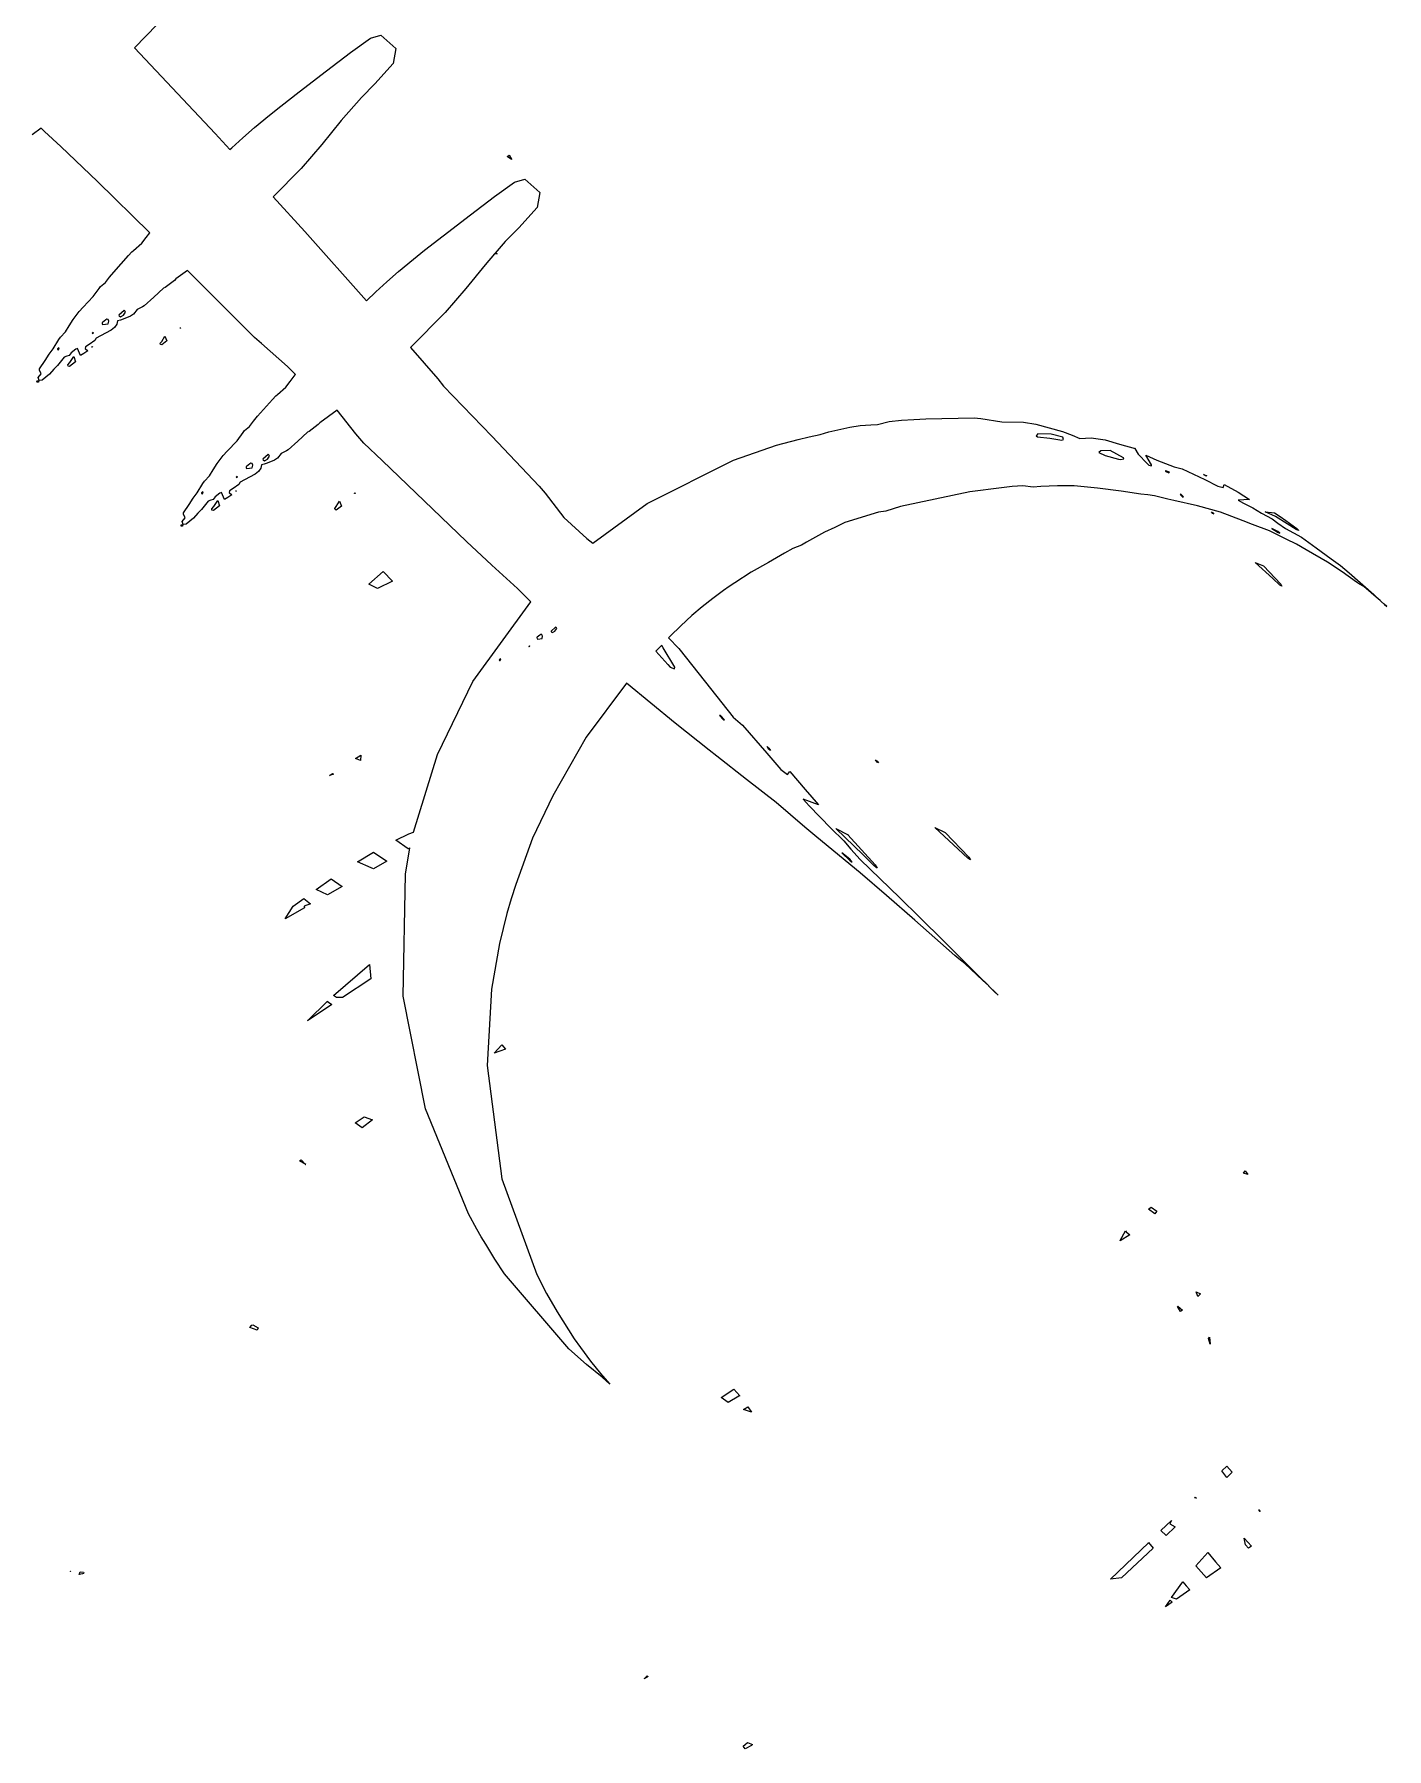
# Model space of a CAD drawing. Extents: x 0 to 162, y 0 to 352.
# Drawn here: x 96.16 to 121.59, y 194.38 to 226.62 of the extents above; entities that cross this region are included whole.
import ezdxf

# ---------------------------------------------------------------- set-up
doc = ezdxf.new("R2010")
doc.units = 0

msp = doc.modelspace()

# ---------------------------------------------------------------- linework, layer by layer
at = {"layer": 'Layer 1'}
for p, q in [((98.466411, 226.803759), (98.040058, 226.366227)), ((98.040058, 226.366227), (99.558758, 224.750967)), ((102.101575, 226.276029), (102.480382, 226.547287)), ((102.480382, 226.547287), (102.677562, 226.60151)), ((102.677562, 226.60151), (102.9546, 226.352743)), ((102.9546, 226.352743), (102.908084, 226.071912)), ((101.654665, 225.929539), (102.101575, 226.276029)), ((102.908084, 226.071912), (102.562108, 225.686552)), ((101.139393, 225.539392), (101.654665, 225.929539)), ((102.562108, 225.686552), (102.308199, 225.430266)), ((100.791168, 225.267717), (101.139393, 225.539392)), ((102.308199, 225.430266), (101.931125, 224.994797)), ((100.299148, 224.869058), (100.57883, 225.098296)), ((100.57883, 225.098296), (100.791168, 225.267717)), ((96.286023, 224.85574), (96.11415, 224.729556)), ((96.351747, 224.790264), (96.286023, 224.85574)), ((96.655641, 224.505903), (96.351747, 224.790264)), ((99.558758, 224.750967), (99.835152, 224.451058)), ((100.080897, 224.672843), (100.299148, 224.869058)), ((101.931125, 224.994797), (101.565298, 224.548979)), ((97.348623, 223.853462), (96.655641, 224.505903)), ((99.835152, 224.451058), (99.869583, 224.485975)), ((99.869583, 224.485975), (100.080897, 224.672843)), ((101.565298, 224.548979), (101.174539, 224.095643)), ((101.174539, 224.095643), (100.651494, 223.561225)), ((105.050412, 224.319555), (105.090505, 224.344289)), ((105.133614, 224.267383), (105.050412, 224.319555)), ((105.090505, 224.344289), (105.134, 224.268)), ((105.134, 224.268), (105.133614, 224.267383)), ((98.33117, 222.887941), (97.348623, 223.853462)), ((104.809834, 223.567877), (105.188576, 223.839132)), ((105.188576, 223.839132), (105.385691, 223.893389)), ((105.385691, 223.893389), (105.662858, 223.644588)), ((100.651494, 223.561225), (101.243991, 222.909397)), ((104.362859, 223.221385), (104.809834, 223.567877)), ((105.662858, 223.644588), (105.616213, 223.363565)), ((103.847587, 222.831238), (104.362859, 223.221385)), ((105.616213, 223.363565), (105.270237, 222.978397)), ((98.178773, 222.690699), (98.261397, 222.797543)), ((98.261397, 222.797543), (98.33117, 222.887941)), ((101.243991, 222.909397), (102.407651, 221.606347)), ((103.4993, 222.559597), (103.847587, 222.831238)), ((105.270237, 222.978397), (105.016328, 222.722111)), ((97.650191, 222.147351), (97.928462, 222.457925)), ((97.928462, 222.457925), (97.988728, 222.525034)), ((97.988728, 222.525034), (98.024643, 222.550381)), ((98.024643, 222.550381), (98.178773, 222.690699)), ((103.286959, 222.390368), (103.4993, 222.559597)), ((104.814846, 222.489298), (104.639253, 222.286663)), ((104.862195, 222.490144), (104.814846, 222.489298)), ((105.016328, 222.722111), (104.827696, 222.504278)), ((104.827696, 222.504278), (104.862195, 222.490144)), ((97.570715, 222.052166), (97.650191, 222.147351)), ((99.037736, 222.17979), (98.822248, 222.021418)), ((99.456765, 221.756782), (99.037736, 222.17979)), ((102.789164, 221.96469), (103.00735, 222.160905)), ((103.00735, 222.160905), (103.286959, 222.390368)), ((104.639253, 222.286663), (104.273493, 221.84078)), ((97.262576, 221.685308), (97.375651, 221.839345)), ((97.375651, 221.839345), (97.401616, 221.876545)), ((97.401616, 221.876545), (97.495031, 221.954285)), ((97.495031, 221.954285), (97.570715, 222.052166)), ((98.589991, 221.842873), (98.40824, 221.675312)), ((98.620959, 221.857831), (98.589991, 221.842873)), ((98.791088, 221.988963), (98.620959, 221.857831)), ((98.822248, 222.021418), (98.791088, 221.988963)), ((102.57778, 221.777825), (102.789164, 221.96469)), ((104.273493, 221.84078), (103.882669, 221.387475)), ((97.003333, 221.403881), (97.076897, 221.488881)), ((97.076897, 221.488881), (97.262576, 221.685308)), ((98.192625, 221.496767), (98.092013, 221.445016)), ((98.221279, 221.51527), (98.192625, 221.496767)), ((98.40824, 221.675312), (98.221279, 221.51527)), ((100.299378, 220.918535), (99.456765, 221.756782)), ((102.407651, 221.606347), (102.57778, 221.777825)), ((96.81348, 221.139499), (96.887238, 221.254826)), ((96.887238, 221.254826), (96.907733, 221.281874)), ((96.907733, 221.281874), (97.003333, 221.403881)), ((97.440387, 221.201831), (97.432101, 221.192899)), ((97.432101, 221.192899), (97.435891, 221.168165)), ((97.435891, 221.168165), (97.448546, 221.159811)), ((97.500588, 221.247317), (97.440387, 221.201831)), ((97.448546, 221.159811), (97.547233, 221.171247)), ((97.520133, 221.263632), (97.500588, 221.247317)), ((97.5437, 221.254), (97.520133, 221.263632)), ((97.559053, 221.22676), (97.5437, 221.254)), ((97.5437, 221.254), (97.5437, 221.254)), ((97.547233, 221.171247), (97.559053, 221.22676)), ((97.710124, 221.165055), (97.664314, 221.104341)), ((97.724579, 221.233028), (97.710124, 221.165055)), ((97.775399, 221.240899), (97.724579, 221.233028)), ((97.8495, 221.422), (97.749723, 221.336583)), ((97.749723, 221.336583), (97.751394, 221.323476)), ((97.751394, 221.323476), (97.775614, 221.307864)), ((97.830715, 221.259402), (97.775399, 221.240899)), ((97.775614, 221.307864), (97.832025, 221.338254)), ((97.96737, 221.321338), (97.830715, 221.259402)), ((97.832025, 221.338254), (97.875456, 221.392672)), ((97.861963, 221.417857), (97.8495, 221.422)), ((97.8495, 221.422), (97.8495, 221.422)), ((97.875456, 221.392672), (97.861963, 221.417857)), ((98.021917, 221.358569), (97.96737, 221.321338)), ((98.092013, 221.445016), (98.021917, 221.358569)), ((103.882669, 221.387475), (103.234597, 220.728128)), ((96.510864, 220.704222), (96.618478, 220.878658)), ((96.618478, 220.878658), (96.649125, 220.926458)), ((96.649125, 220.926458), (96.741513, 221.023506)), ((96.741513, 221.023506), (96.81348, 221.139499)), ((97.298291, 220.862829), (97.187914, 220.786954)), ((97.263061, 221.013685), (97.2461, 221)), ((97.2461, 221), (97.252653, 220.990811)), ((97.2461, 221), (97.2461, 221)), ((97.252653, 220.990811), (97.268522, 221.00517)), ((97.268522, 221.00517), (97.263061, 221.013685)), ((97.320522, 220.902086), (97.298291, 220.862829)), ((97.499259, 220.997494), (97.320522, 220.902086)), ((97.604048, 221.057181), (97.499259, 220.997494)), ((97.664314, 221.104341), (97.604048, 221.057181)), ((98.524741, 220.808357), (98.554092, 220.844721)), ((98.554092, 220.844721), (98.613714, 220.943857)), ((98.651106, 220.85513), (98.554541, 220.779864)), ((98.613714, 220.943857), (98.651106, 220.85513)), ((98.898344, 221.099147), (98.9113, 221.101)), ((98.899822, 221.090604), (98.898344, 221.099147)), ((98.908368, 221.09269), (98.899822, 221.090604)), ((98.911258, 221.100592), (98.908368, 221.09269)), ((98.9113, 221.101), (98.911258, 221.100592)), ((100.433081, 220.803594), (100.299378, 220.918535)), ((96.364377, 220.487642), (96.439225, 220.601747)), ((96.439225, 220.601747), (96.510864, 220.704222)), ((96.592506, 220.701628), (96.5923, 220.69)), ((96.5923, 220.69), (96.612603, 220.688137)), ((96.5923, 220.69), (96.5923, 220.69)), ((96.627843, 220.724919), (96.592506, 220.701628)), ((96.718257, 220.544987), (96.594387, 220.392023)), ((96.612603, 220.688137), (96.627843, 220.724919)), ((96.76908, 220.56391), (96.718257, 220.544987)), ((96.810905, 220.576404), (96.76908, 220.56391)), ((96.852731, 220.626075), (96.810905, 220.576404)), ((96.82275, 220.446225), (96.898563, 220.560779)), ((96.939144, 220.696298), (96.852731, 220.626075)), ((96.898563, 220.560779), (96.9344, 220.46)), ((96.96812, 220.712746), (96.939144, 220.696298)), ((97.02575, 220.581166), (96.96812, 220.712746)), ((97.090771, 220.617982), (97.02575, 220.581166)), ((97.161442, 220.665974), (97.090771, 220.617982)), ((97.121479, 220.744358), (97.113707, 220.71127)), ((97.113707, 220.71127), (97.161442, 220.665974)), ((97.187914, 220.786954), (97.121479, 220.744358)), ((97.236441, 220.743274), (97.25128, 220.744945)), ((97.2365, 220.744), (97.236441, 220.743274)), ((97.237468, 220.733498), (97.2365, 220.744)), ((97.247363, 220.736196), (97.237468, 220.733498)), ((97.25128, 220.744945), (97.247363, 220.736196)), ((98.5248, 220.809), (98.524741, 220.808357)), ((98.530577, 220.787992), (98.5248, 220.809)), ((98.554541, 220.779864), (98.530577, 220.787992)), ((100.917574, 220.370818), (100.433081, 220.803594)), ((103.234597, 220.728128), (103.748839, 220.138459)), ((96.232797, 220.163181), (96.286893, 220.233437)), ((96.255476, 220.302663), (96.256825, 220.327216)), ((96.286893, 220.233437), (96.255476, 220.302663)), ((96.256825, 220.327216), (96.364377, 220.487642)), ((96.442956, 220.22928), (96.306107, 220.116013)), ((96.525706, 220.320514), (96.442956, 220.22928)), ((96.594387, 220.392023), (96.525706, 220.320514)), ((96.786255, 220.403821), (96.82275, 220.446225)), ((96.791203, 220.380755), (96.786255, 220.403821)), ((96.818059, 220.371825), (96.791203, 220.380755)), ((96.934413, 220.459523), (96.818059, 220.371825)), ((96.9344, 220.46), (96.934413, 220.459523)), ((101.070358, 220.223882), (100.917574, 220.370818)), ((101.043502, 220.189158), (101.062326, 220.217425)), ((101.062326, 220.217425), (101.070358, 220.223882)), ((96.199354, 220.091881), (96.211082, 220.104972)), ((96.210826, 220.078565), (96.199354, 220.091881)), ((96.234919, 220.077763), (96.210826, 220.078565)), ((96.211082, 220.104972), (96.243335, 220.108955)), ((96.24719, 220.110368), (96.232797, 220.163181)), ((96.243335, 220.108955), (96.234919, 220.077763)), ((96.243335, 220.108955), (96.243721, 220.11082)), ((96.247963, 220.109341), (96.243335, 220.108955)), ((96.243721, 220.11082), (96.24719, 220.110368)), ((96.306107, 220.116013), (96.24719, 220.110369)), ((96.24719, 220.110369), (96.247963, 220.109341)), ((100.732795, 219.842247), (100.886925, 219.982565)), ((100.886925, 219.982565), (100.969616, 220.089378)), ((100.969616, 220.089378), (101.043502, 220.189158)), ((103.748839, 220.138459), (103.854528, 220.00087)), ((103.854528, 220.00087), (104.762227, 219.064486)), ((100.358287, 219.43922), (100.636558, 219.749729)), ((100.636558, 219.749729), (100.696953, 219.817095)), ((100.696953, 219.817095), (100.732795, 219.842247)), ((101.856286, 219.553707), (101.530418, 219.313195)), ((102.205539, 219.10349), (101.856286, 219.553707)), ((100.109711, 219.16838), (100.203192, 219.246121)), ((100.203192, 219.246121), (100.27894, 219.344004)), ((100.27894, 219.344004), (100.358287, 219.43922)), ((101.499193, 219.280816), (101.329194, 219.149619)), ((101.530418, 219.313195), (101.499193, 219.280816)), ((111.101912, 219.144731), (111.494017, 219.233267)), ((111.494017, 219.233267), (111.69203, 219.261311)), ((111.69203, 219.261311), (111.891586, 219.276269)), ((111.891586, 219.276269), (112.015072, 219.279577)), ((112.015072, 219.279577), (112.238911, 219.338203)), ((112.238911, 219.338203), (112.468149, 219.3613)), ((112.468149, 219.3613), (112.697516, 219.37521)), ((112.697516, 219.37521), (112.926497, 219.388511)), ((112.926497, 219.388511), (113.835094, 219.405761)), ((113.835094, 219.405761), (113.958323, 219.393103)), ((113.958323, 219.393103), (114.354862, 219.331971)), ((114.354862, 219.331971), (114.759568, 219.327173)), ((114.759568, 219.327173), (114.994845, 219.285797)), ((114.994845, 219.285797), (115.494942, 219.14779)), ((99.785057, 218.780739), (99.970672, 218.976951)), ((99.970672, 218.976951), (100.083747, 219.131149)), ((100.083747, 219.131149), (100.109711, 219.16838)), ((101.116345, 218.966928), (100.929514, 218.806888)), ((101.298096, 219.134458), (101.116345, 218.966928)), ((101.329194, 219.149619), (101.298096, 219.134458)), ((102.356652, 218.931177), (102.205539, 219.10349)), ((102.700116, 218.601519), (102.356652, 218.931177)), ((104.762227, 219.064486), (105.651551, 218.12145)), ((110.116086, 218.890084), (110.527018, 219.000879)), ((110.527018, 219.000879), (110.733192, 219.050127)), ((110.733192, 219.050127), (110.940199, 219.09526)), ((110.940199, 219.09526), (111.101912, 219.144731)), ((115.035401, 219.108568), (115.002946, 219.070532)), ((115.002946, 219.070532), (115.023, 219.051)), ((115.023, 219.051), (115.255193, 219.022315)), ((115.023, 219.051), (115.023, 219.051)), ((115.283976, 219.09694), (115.035401, 219.108568)), ((115.255193, 219.022315), (115.486231, 218.98656)), ((115.499594, 219.040594), (115.283976, 219.09694)), ((115.486231, 218.98656), (115.516748, 218.997355)), ((115.494942, 219.14779), (115.676955, 219.083161)), ((115.516748, 218.997355), (115.499594, 219.040594)), ((115.676955, 219.083161), (115.819395, 219.018913)), ((115.819395, 219.018913), (116.03289, 219.030349)), ((116.03289, 219.030349), (116.301848, 218.990451)), ((116.301848, 218.990451), (116.565652, 218.913122)), ((116.565652, 218.913122), (116.860551, 218.82867)), ((99.615828, 218.573699), (99.711431, 218.695706)), ((99.711431, 218.695706), (99.785057, 218.780739)), ((100.558, 218.714), (100.458223, 218.628583)), ((100.458223, 218.628583), (100.459894, 218.615476)), ((100.459894, 218.615476), (100.484114, 218.599898)), ((100.484114, 218.599898), (100.540525, 218.630222)), ((100.675537, 218.613145), (100.538942, 218.551211)), ((100.540525, 218.630222), (100.584021, 218.684705)), ((100.570593, 218.709823), (100.558, 218.714)), ((100.558, 218.714), (100.558, 218.714)), ((100.584021, 218.684705), (100.570593, 218.709823)), ((100.730084, 218.650345), (100.675537, 218.613145)), ((100.800115, 218.736823), (100.730084, 218.650345)), ((100.900727, 218.788608), (100.800115, 218.736823)), ((100.929514, 218.806888), (100.900727, 218.788608)), ((104.286856, 217.079409), (102.700116, 218.601519)), ((107.687186, 217.795517), (109.307396, 218.611759)), ((109.307396, 218.611759), (110.116086, 218.890084)), ((116.218119, 218.78843), (116.181755, 218.753928)), ((116.181755, 218.753928), (116.297, 218.698)), ((116.390946, 218.793634), (116.218119, 218.78843)), ((116.297, 218.698), (116.550153, 218.628613)), ((116.297, 218.698), (116.297, 218.698)), ((116.642476, 218.654569), (116.390946, 218.793634)), ((116.550153, 218.628613), (116.592365, 218.620067)), ((116.592365, 218.620067), (116.648454, 218.633783)), ((116.648454, 218.633783), (116.642476, 218.654569)), ((116.860551, 218.82867), (116.854512, 218.82764)), ((116.854512, 218.82764), (116.917165, 218.725035)), ((116.917165, 218.725035), (117.087486, 218.546671)), ((117.173067, 218.522129), (117.063204, 218.704145)), ((117.063204, 218.704145), (117.268219, 218.611113)), ((117.268219, 218.611113), (117.598137, 218.486182)), ((99.357293, 218.218246), (99.449681, 218.315133)), ((99.449681, 218.315133), (99.521577, 218.431327)), ((99.521577, 218.431327), (99.595398, 218.546682)), ((99.595398, 218.546682), (99.615828, 218.573699)), ((99.971162, 218.305719), (99.9542, 218.292)), ((99.9542, 218.292), (99.960753, 218.283071)), ((99.9542, 218.292), (99.9542, 218.292)), ((99.960753, 218.283071), (99.976687, 218.297399)), ((99.976687, 218.297399), (99.971162, 218.305719)), ((100.207421, 218.289335), (100.028684, 218.193927)), ((100.148687, 218.493831), (100.140401, 218.484868)), ((100.140401, 218.484868), (100.144256, 218.460134)), ((100.144256, 218.460134), (100.156911, 218.451845)), ((100.208888, 218.539351), (100.148687, 218.493831)), ((100.156911, 218.451845), (100.255533, 218.463281)), ((100.312275, 218.348765), (100.207421, 218.289335)), ((100.228445, 218.555637), (100.208888, 218.539351)), ((100.252, 218.546), (100.228445, 218.555637)), ((100.267418, 218.518791), (100.252, 218.546)), ((100.252, 218.546), (100.252, 218.546)), ((100.255533, 218.463281), (100.267418, 218.518791)), ((100.372411, 218.396178), (100.312275, 218.348765)), ((100.418286, 218.456831), (100.372411, 218.396178)), ((100.432741, 218.524612), (100.418286, 218.456831)), ((100.483626, 218.532706), (100.432741, 218.524612)), ((100.538942, 218.551211), (100.483626, 218.532706)), ((117.087486, 218.546671), (117.117232, 218.519205)), ((117.117232, 218.519205), (117.168314, 218.502726)), ((117.168314, 218.502726), (117.173067, 218.522129)), ((117.438134, 218.40935), (117.427726, 218.400804)), ((117.427726, 218.400804), (117.499232, 218.37504)), ((117.509, 218.385), (117.438134, 218.40935)), ((117.499232, 218.37504), (117.509, 218.385)), ((117.509, 218.385), (117.509, 218.385)), ((117.598137, 218.486182), (117.748671, 218.447921)), ((117.748671, 218.447921), (118.174059, 218.249652)), ((118.184804, 218.315476), (118.14947, 218.340213)), ((118.14947, 218.340213), (118.180757, 218.331026)), ((118.180757, 218.331026), (118.208, 218.314)), ((118.208, 218.314), (118.184804, 218.315476)), ((99.147331, 217.8936), (99.219032, 217.996075)), ((99.219032, 217.996075), (99.326581, 218.170446)), ((99.300757, 217.99363), (99.3005, 217.982)), ((99.3005, 217.982), (99.3208, 217.980106)), ((99.3005, 217.982), (99.3005, 217.982)), ((99.336094, 218.016888), (99.300757, 217.99363)), ((99.3208, 217.980106), (99.336094, 218.016888)), ((99.326581, 218.170446), (99.357293, 218.218246)), ((99.647241, 217.98815), (99.560882, 217.918119)), ((99.676217, 218.004564), (99.647241, 217.98815)), ((99.733912, 217.872792), (99.676217, 218.004564)), ((99.869542, 217.958023), (99.798868, 217.909763)), ((99.829771, 218.036145), (99.821804, 218.003125)), ((99.821804, 218.003125), (99.869542, 217.958023)), ((99.896076, 218.07876), (99.829771, 218.036145)), ((100.006388, 218.154639), (99.896076, 218.07876)), ((99.944563, 218.035145), (99.959467, 218.036816)), ((99.9446, 218.036), (99.944563, 218.035145)), ((99.945655, 218.025369), (99.9446, 218.036)), ((99.955485, 218.028067), (99.945655, 218.025369)), ((99.959467, 218.036816), (99.955485, 218.028067)), ((100.028684, 218.193927), (100.006388, 218.154639)), ((102.181121, 217.992094), (102.194, 217.994)), ((102.182599, 217.983582), (102.181121, 217.992094)), ((102.191066, 217.985671), (102.182599, 217.983582)), ((102.194021, 217.993347), (102.191066, 217.985671)), ((102.194, 217.994), (102.194021, 217.993347)), ((105.651551, 218.12145), (105.765461, 217.98672)), ((105.765461, 217.98672), (106.119407, 217.535281)), ((113.75417, 218.012062), (112.44748, 217.736661)), ((113.952312, 218.039911), (113.75417, 218.012062)), ((114.151095, 218.066542), (113.952312, 218.039911)), ((114.549243, 218.112262), (114.151095, 218.066542)), ((114.752073, 218.125786), (114.549243, 218.112262)), ((114.942505, 218.102079), (114.752073, 218.125786)), ((115.088927, 218.113064), (114.942505, 218.102079)), ((115.401431, 218.129715), (115.088927, 218.113064)), ((115.712905, 218.126404), (115.401431, 218.129715)), ((116.156795, 218.083391), (115.712905, 218.126404)), ((116.601202, 218.028716), (116.156795, 218.083391)), ((116.969922, 217.968837), (116.601202, 218.028716)), ((117.101181, 217.961383), (116.969922, 217.968837)), ((117.228006, 217.939539), (117.101181, 217.961383)), ((117.723765, 217.969344), (117.711815, 217.966708)), ((117.711815, 217.966708), (117.761994, 217.915888)), ((117.774, 217.92), (117.723765, 217.969344)), ((118.174059, 218.249652), (118.416725, 218.123276)), ((118.416725, 218.123276), (118.516759, 218.096036)), ((118.516759, 218.096036), (118.535905, 218.15508)), ((118.535905, 218.15508), (118.797717, 218.009171)), ((118.797717, 218.009171), (119.016289, 217.873422)), ((98.963706, 217.594493), (98.964925, 217.619004)), ((98.964925, 217.619004), (99.072542, 217.779495)), ((99.072542, 217.779495), (99.147331, 217.8936)), ((99.302473, 217.683881), (99.233792, 217.612375)), ((99.426408, 217.836845), (99.302473, 217.683881)), ((99.477166, 217.855734), (99.426408, 217.836845)), ((99.518991, 217.868197), (99.477166, 217.855734)), ((99.494377, 217.695722), (99.530868, 217.7379)), ((99.4944, 217.696), (99.494377, 217.695722)), ((99.499387, 217.672656), (99.4944, 217.696)), ((99.526178, 217.663693), (99.499387, 217.672656)), ((99.560882, 217.918119), (99.518991, 217.868197)), ((99.642597, 217.751424), (99.526178, 217.663693)), ((99.530868, 217.7379), (99.606812, 217.852615)), ((99.606812, 217.852615), (99.642597, 217.751424)), ((99.798868, 217.909763), (99.733912, 217.872792)), ((101.807631, 217.701115), (101.836982, 217.737479)), ((101.808, 217.702), (101.807631, 217.701115)), ((101.813394, 217.680942), (101.808, 217.702)), ((101.837295, 217.672845), (101.813394, 217.680942)), ((101.836982, 217.737479), (101.896531, 217.836838)), ((101.933925, 217.74808), (101.837295, 217.672845)), ((101.896531, 217.836838), (101.933925, 217.74808)), ((106.663266, 217.052037), (107.687186, 217.795517)), ((112.036565, 217.63065), (111.404297, 217.439608)), ((112.172314, 217.654133), (112.036565, 217.63065)), ((112.44748, 217.736661), (112.172314, 217.654133)), ((117.478125, 217.875097), (117.228006, 217.939539)), ((117.588824, 217.852033), (117.478125, 217.875097)), ((118.032395, 217.754342), (117.588824, 217.852033)), ((117.761994, 217.915888), (117.774, 217.92)), ((117.774, 217.92), (117.774, 217.92)), ((118.469605, 217.633365), (118.032395, 217.754342)), ((118.301, 217.639), (118.301152, 217.639053)), ((118.32261, 217.605164), (118.301, 217.639)), ((118.301152, 217.639053), (118.324475, 217.619907)), ((118.324475, 217.619907), (118.341821, 217.595817)), ((118.894541, 217.466671), (118.469605, 217.633365)), ((119.016289, 217.873422), (118.801572, 217.855981)), ((118.801572, 217.855981), (118.898842, 217.799217)), ((118.898842, 217.799217), (119.075513, 217.714023)), ((119.075513, 217.714023), (119.238894, 217.611932)), ((119.503765, 217.551691), (119.307621, 217.640642)), ((119.307621, 217.640642), (119.483468, 217.620082)), ((119.483468, 217.620082), (119.59179, 217.551274)), ((98.918926, 217.370425), (98.91931, 217.396833)), ((98.943016, 217.369579), (98.918926, 217.370425)), ((98.91931, 217.396833), (98.951435, 217.400558)), ((98.940962, 217.454815), (98.994993, 217.525264)), ((98.95529, 217.402229), (98.940962, 217.454815)), ((98.951435, 217.400547), (98.943016, 217.369579)), ((98.951435, 217.400558), (98.951884, 217.402647)), ((98.956126, 217.40119), (98.951435, 217.400547)), ((98.951884, 217.402647), (98.95529, 217.402229)), ((99.014193, 217.407809), (98.955279, 217.402218)), ((98.955279, 217.402218), (98.956126, 217.40119)), ((98.994993, 217.525264), (98.963706, 217.594493)), ((99.151042, 217.52111), (99.014193, 217.407809)), ((99.233792, 217.612375), (99.151042, 217.52111)), ((106.119407, 217.535281), (106.550126, 217.140156)), ((111.213608, 217.341112), (111.019645, 217.255664)), ((111.404297, 217.439608), (111.213608, 217.341112)), ((118.341821, 217.595817), (118.32261, 217.605164)), ((119.072829, 217.399116), (118.894541, 217.466671)), ((119.392722, 217.279581), (119.072829, 217.399116)), ((119.238894, 217.611932), (119.439478, 217.504896)), ((119.548204, 217.270742), (119.430952, 217.322335)), ((119.430952, 217.322335), (119.554117, 217.249542)), ((119.439478, 217.504896), (119.548958, 217.426769)), ((119.723616, 217.410955), (119.503765, 217.551691)), ((119.548958, 217.426769), (119.688119, 217.323651)), ((119.59179, 217.551274), (119.696514, 217.477258)), ((119.688119, 217.323651), (119.990661, 217.163803)), ((119.696514, 217.477258), (119.904294, 217.328267)), ((119.889184, 217.305404), (119.723616, 217.410955)), ((119.933386, 217.29063), (119.889184, 217.305404)), ((119.904294, 217.328267), (119.934, 217.291)), ((104.764026, 216.633752), (104.286856, 217.079409)), ((106.550126, 217.140156), (106.663266, 217.052037)), ((110.588787, 217.012484), (110.424311, 216.948042)), ((110.678156, 217.069022), (110.588787, 217.012484)), ((111.019645, 217.255664), (110.678156, 217.069022)), ((119.703939, 217.124937), (119.392722, 217.279581)), ((119.582, 217.24), (119.548204, 217.270742)), ((119.554117, 217.249542), (119.582, 217.24)), ((119.582, 217.24), (119.582, 217.24)), ((119.895079, 217.029752), (119.703939, 217.124937)), ((120.080883, 216.925829), (119.895079, 217.029752)), ((119.934, 217.291), (119.933386, 217.29063)), ((119.990661, 217.163803), (120.268599, 216.959909)), ((109.963973, 216.687816), (109.643437, 216.503872)), ((110.268894, 216.864487), (109.963973, 216.687816)), ((110.424311, 216.948042), (110.268894, 216.864487)), ((119.123, 216.686), (119.123016, 216.686248)), ((119.452353, 216.38793), (119.123, 216.686)), ((119.123016, 216.686248), (119.275927, 216.626174)), ((120.481215, 216.690103), (120.080883, 216.925829)), ((120.268599, 216.959909), (120.549492, 216.756212)), ((120.759023, 216.510328), (120.481215, 216.690103)), ((120.549492, 216.756212), (120.722776, 216.629)), ((102.452169, 216.276489), (102.72, 216.516)), ((102.895932, 216.33656), (102.613882, 216.197913)), ((102.72, 216.516), (102.720085, 216.515717)), ((102.720085, 216.515717), (102.895932, 216.33656)), ((105.244797, 216.197665), (104.764026, 216.633752)), ((109.643437, 216.503872), (109.331963, 216.305154)), ((119.275927, 216.626174), (119.602049, 216.278194)), ((119.584574, 216.260332), (119.452353, 216.38793)), ((120.722776, 216.629), (120.808355, 216.562694)), ((121.026874, 216.315753), (120.759023, 216.510328)), ((120.808355, 216.562694), (120.889886, 216.491603)), ((120.889886, 216.491603), (121.354209, 216.081283)), ((102.613882, 216.197913), (102.452169, 216.276489)), ((105.49453, 215.944269), (105.244797, 216.197665)), ((108.917302, 216.009193), (108.71794, 215.85079)), ((109.12296, 216.159245), (108.917302, 216.009193)), ((109.225565, 216.235092), (109.12296, 216.159245)), ((109.331963, 216.305154), (109.225565, 216.235092)), ((119.621968, 216.238488), (119.584574, 216.260332)), ((119.602049, 216.278194), (119.621968, 216.238488)), ((121.079621, 216.279806), (121.026874, 216.315753)), ((121.162876, 216.232393), (121.079621, 216.279806)), ((121.396612, 216.031617), (121.162876, 216.232393)), ((121.354209, 216.081283), (121.469855, 215.970711)), ((121.469855, 215.970711), (121.396612, 216.031617)), ((104.4034, 214.447319), (105.49453, 215.944269)), ((108.521725, 215.688851), (108.316708, 215.496621)), ((108.71794, 215.85079), (108.521725, 215.688851)), ((121.469855, 215.970711), (121.470303, 215.970519)), ((121.475316, 215.965507), (121.469855, 215.970711)), ((121.470303, 215.970519), (121.489128, 215.953267)), ((121.489128, 215.953267), (121.475316, 215.965507)), ((121.489128, 215.953267), (121.552286, 215.896311)), ((121.545411, 215.901516), (121.489128, 215.953267)), ((121.594368, 215.857698), (121.545411, 215.901516)), ((121.552286, 215.896311), (121.594368, 215.857698)), ((105.95976, 215.469814), (105.877585, 215.396437)), ((105.877585, 215.396437), (105.879843, 215.384905)), ((105.879843, 215.384905), (105.902, 215.371)), ((105.902, 215.371), (105.949478, 215.396891)), ((105.902, 215.371), (105.902, 215.371)), ((105.949478, 215.396891), (105.984302, 215.443858)), ((105.971003, 215.466086), (105.95976, 215.469814)), ((105.984302, 215.443858), (105.971003, 215.466086)), ((108.316708, 215.496621), (108.117795, 215.298735)), ((105.470942, 215.120822), (105.457, 215.109)), ((105.457, 215.109), (105.463231, 215.101064)), ((105.457, 215.109), (105.457, 215.109)), ((105.463231, 215.101064), (105.476276, 215.113369)), ((105.476276, 215.113369), (105.470942, 215.120822)), ((105.615311, 215.282773), (105.608501, 215.275001)), ((105.608501, 215.275001), (105.613384, 215.253476)), ((105.613384, 215.253476), (105.625, 215.246)), ((105.665296, 215.321774), (105.615311, 215.282773)), ((105.625, 215.246), (105.710643, 215.254802)), ((105.625, 215.246), (105.625, 215.246)), ((105.682301, 215.335821), (105.665296, 215.321774)), ((105.702549, 215.327074), (105.682301, 215.335821)), ((105.717648, 215.303085), (105.702549, 215.327074)), ((105.710643, 215.254802), (105.717648, 215.303085)), ((107.950761, 215.118899), (107.850406, 215.01871)), ((107.958472, 215.126801), (107.950761, 215.118899)), ((107.987382, 215.083785), (107.958472, 215.126801)), ((108.202099, 214.716927), (107.987382, 215.083785)), ((108.117795, 215.298735), (108.088563, 215.266483)), ((108.088563, 215.266483), (108.27991, 215.071555)), ((108.27991, 215.071555), (108.66225, 214.585775)), ((104.933103, 214.875938), (104.903548, 214.856022)), ((104.903548, 214.856022), (104.904, 214.846)), ((104.904, 214.846), (104.921797, 214.844072)), ((104.904, 214.846), (104.904, 214.846)), ((104.921797, 214.844072), (104.933103, 214.875938)), ((107.850406, 215.01871), (108.071612, 214.765348)), ((108.071612, 214.765348), (108.118, 214.72)), ((108.118, 214.72), (108.196063, 214.688422)), ((108.118, 214.72), (108.118, 214.72)), ((108.196063, 214.688422), (108.202099, 214.716927)), ((103.741406, 213.072944), (104.4034, 214.447319)), ((107.296431, 214.416969), (106.537614, 213.399661)), ((107.752722, 214.040956), (107.296431, 214.416969)), ((108.66225, 214.585775), (109.304347, 213.78055)), ((108.214025, 213.664754), (107.752722, 214.040956)), ((109.061542, 213.810049), (109.043875, 213.807994)), ((109.043875, 213.807994), (109.122451, 213.724857)), ((109.14, 213.729), (109.061542, 213.810049)), ((109.304347, 213.78055), (109.474527, 213.625712)), ((108.853165, 213.15424), (108.214025, 213.664754)), ((109.122451, 213.724857), (109.14, 213.729)), ((109.14, 213.729), (109.14, 213.729)), ((109.474527, 213.625712), (109.933194, 213.100644)), ((106.537614, 213.399661), (105.910981, 212.296009)), ((108.992199, 213.043059), (108.853165, 213.15424)), ((109.974075, 213.17126), (109.939574, 213.224456)), ((109.939574, 213.224456), (109.975362, 213.192461)), ((110.002862, 213.153782), (109.974075, 213.17126)), ((109.975362, 213.192461), (110.002862, 213.153782)), ((102.196398, 213.000466), (102.298562, 213.061372)), ((102.29097, 212.964937), (102.196398, 213.000466)), ((102.291, 212.965), (102.29097, 212.964937)), ((102.298562, 213.061372), (102.291, 212.965)), ((103.2876, 211.616509), (103.741406, 213.072944)), ((109.554885, 212.606555), (108.992199, 213.043059)), ((109.933194, 213.100644), (110.20111, 212.793634)), ((110.20111, 212.793634), (110.321252, 212.697396)), ((112.007342, 212.9293), (111.977709, 212.973984)), ((111.977709, 212.973984), (112.008677, 212.947997)), ((112.008, 212.929), (112.007342, 212.9293)), ((112.032319, 212.915807), (112.008, 212.929)), ((112.008677, 212.947997), (112.032319, 212.915807)), ((101.710747, 212.679085), (101.765422, 212.717955)), ((101.711, 212.68), (101.710747, 212.679085)), ((101.787523, 212.704883), (101.711, 212.68)), ((101.765422, 212.717955), (101.787523, 212.704883)), ((110.111018, 212.170054), (109.554885, 212.606555)), ((110.321252, 212.697396), (110.366356, 212.755816)), ((110.366356, 212.755816), (110.657657, 212.420344)), ((105.910981, 212.296009), (105.530374, 211.50097)), ((110.647042, 211.706149), (110.111018, 212.170054)), ((110.905205, 212.129331), (110.619427, 212.234504)), ((110.619427, 212.234504), (110.73257, 212.108351)), ((110.657657, 212.420344), (110.905205, 212.129331)), ((110.73257, 212.108351), (111.138747, 211.687428)), ((102.95473, 211.465012), (103.202086, 211.582233)), ((103.202086, 211.582233), (103.2876, 211.616509)), ((105.530374, 211.50097), (105.214144, 210.632141)), ((110.875701, 211.520311), (110.647042, 211.706149)), ((111.69268, 210.847889), (110.875701, 211.520311)), ((111.138747, 211.687428), (111.384433, 211.449035)), ((111.745905, 211.189545), (111.235453, 211.685285)), ((111.235453, 211.685285), (111.462, 211.566)), ((111.461423, 211.56617), (111.973738, 211.000623)), ((111.462, 211.566), (111.461423, 211.56617)), ((113.536304, 211.296368), (113.095, 211.701)), ((113.095, 211.701), (113.095123, 211.700866)), ((113.095123, 211.700866), (113.291465, 211.609824)), ((113.291465, 211.609824), (113.733622, 211.144025)), ((102.23347, 211.057637), (102.538, 211.24)), ((102.538, 211.24), (102.538199, 211.239717)), ((102.538199, 211.239717), (102.785169, 211.068849)), ((103.191164, 211.300149), (102.95473, 211.465012)), ((103.136681, 210.822302), (103.221489, 211.317429)), ((103.205171, 211.308051), (103.191164, 211.300149)), ((103.221489, 211.317429), (103.205171, 211.308051)), ((111.497667, 211.104449), (111.34617, 211.227709)), ((111.34617, 211.227709), (111.503385, 211.075346)), ((111.384433, 211.449035), (111.516013, 211.294775)), ((111.516013, 211.294775), (111.689548, 211.100042)), ((111.951885, 210.979614), (111.745905, 211.189545)), ((113.714335, 211.124495), (113.536304, 211.296368)), ((102.492581, 210.945815), (102.23347, 211.057637)), ((102.536015, 210.927504), (102.492581, 210.945815)), ((102.785169, 211.068849), (102.536015, 210.927504)), ((111.54, 211.05), (111.497667, 211.104449)), ((111.503385, 211.075346), (111.54, 211.05)), ((111.54, 211.05), (111.54, 211.05)), ((111.689548, 211.100042), (112.434504, 210.382936)), ((112.187393, 210.423659), (111.69268, 210.847889)), ((112.008048, 210.940103), (111.951885, 210.979614)), ((111.973738, 211.000623), (112.008048, 210.940103)), ((113.762973, 211.093075), (113.714335, 211.124495)), ((113.733622, 211.144025), (113.762973, 211.093075)), ((101.456001, 210.53468), (101.743, 210.736)), ((101.672903, 210.437596), (101.456001, 210.53468)), ((101.948527, 210.593913), (101.672903, 210.437596)), ((101.743, 210.736), (101.743383, 210.735645)), ((101.743383, 210.735645), (101.948527, 210.593913)), ((103.09325, 208.533622), (103.136681, 210.822302)), ((105.214144, 210.632141), (105.126317, 210.359633)), ((100.878108, 209.986549), (101.027293, 210.224555)), ((101.027293, 210.224555), (101.22447, 210.368183)), ((101.22447, 210.368183), (101.353674, 210.2703)), ((101.353674, 210.2703), (101.232, 210.221)), ((101.232, 210.221), (101.232042, 210.220187)), ((101.232042, 210.220187), (101.238788, 210.191276)), ((105.126317, 210.359633), (105.04774, 210.08362)), ((112.721938, 209.960558), (112.187393, 210.423659)), ((112.434504, 210.382936), (112.807017, 210.015201)), ((101.238788, 210.191276), (100.878108, 209.986549)), ((105.04774, 210.08362), (104.907744, 209.523246)), ((113.471458, 209.294593), (112.721938, 209.960558)), ((112.807017, 210.015201), (113.269861, 209.558972)), ((113.269861, 209.558972), (113.931296, 208.899659)), ((104.907744, 209.523246), (104.758815, 208.662063)), ((113.544635, 209.232016), (113.471458, 209.294593)), ((101.786944, 208.542992), (102.46, 209.124)), ((102.46, 209.124), (102.459945, 209.123957)), ((102.459945, 209.123957), (102.489434, 208.856653)), ((113.657713, 209.144928), (113.544635, 209.232016)), ((113.995787, 208.82587), (113.657713, 209.144928)), ((102.489434, 208.856653), (101.952896, 208.504347)), ((104.758815, 208.662063), (104.677535, 207.224763)), ((113.931296, 208.899659), (114.101476, 208.728822)), ((114.101476, 208.728822), (113.995787, 208.82587)), ((114.101476, 208.728822), (114.10199, 208.728374)), ((114.109441, 208.72092), (114.101476, 208.728822)), ((114.10199, 208.728374), (114.129874, 208.701165)), ((114.129874, 208.701164), (114.109441, 208.72092)), ((114.129874, 208.701165), (114.221618, 208.612406)), ((114.211853, 208.620951), (114.129874, 208.701164)), ((114.284068, 208.551497), (114.211853, 208.620951)), ((114.221618, 208.612406), (114.284068, 208.551497)), ((101.29416, 208.065748), (101.67, 208.434)), ((101.753792, 208.37337), (101.29416, 208.065748)), ((101.67, 208.434), (101.670333, 208.433057)), ((101.670333, 208.433057), (101.753792, 208.37337)), ((101.838664, 208.508298), (101.786944, 208.542992)), ((101.952896, 208.504347), (101.838664, 208.508298)), ((103.517224, 206.409542), (103.09325, 208.533622)), ((104.805565, 207.462102), (104.953336, 207.618171)), ((105.020282, 207.533352), (104.805565, 207.462102)), ((104.953336, 207.618171), (105.021, 207.533)), ((105.021, 207.533), (105.020282, 207.533352)), ((104.677535, 207.224763), (104.952905, 205.098183)), ((104.321162, 204.440112), (103.517224, 206.409542)), ((102.191323, 206.149133), (102.362801, 206.261598)), ((102.323417, 206.053948), (102.191323, 206.149133)), ((102.51918, 206.204417), (102.323417, 206.053948)), ((102.362801, 206.261598), (102.519, 206.205)), ((102.519, 206.205), (102.51918, 206.204417)), ((101.147675, 205.436591), (101.175493, 205.4555)), ((101.261394, 205.366947), (101.147675, 205.436591)), ((101.175493, 205.4555), (101.261, 205.367)), ((101.261, 205.367), (101.261394, 205.366947)), ((104.952905, 205.098183), (105.611834, 203.296693)), ((118.902, 205.201), (118.902257, 205.201323)), ((118.979603, 205.175144), (118.902, 205.201)), ((118.902257, 205.201323), (118.931608, 205.24726)), ((118.931608, 205.24726), (118.979603, 205.175144)), ((104.48217, 204.15077), (104.321162, 204.440112)), ((117.113, 204.528), (117.113073, 204.528383)), ((117.230904, 204.437728), (117.113, 204.528)), ((117.113073, 204.528383), (117.164088, 204.564104)), ((117.164088, 204.564104), (117.271767, 204.484918)), ((117.271767, 204.484918), (117.230904, 204.437728)), ((104.562288, 204.006727), (104.48217, 204.15077)), ((116.583862, 203.93325), (116.679592, 204.115136)), ((116.679592, 204.115136), (116.695588, 204.10142)), ((116.695588, 204.10142), (116.76337, 204.042407)), ((104.647993, 203.865991), (104.562288, 204.006727)), ((104.817417, 203.584777), (104.647993, 203.865991)), ((116.584, 203.933), (116.583862, 203.93325)), ((116.76337, 204.042407), (116.584, 203.933)), ((104.998019, 203.311239), (104.817417, 203.584777)), ((106.211219, 201.899679), (104.998019, 203.311239)), ((105.611834, 203.296693), (105.791344, 202.941271)), ((105.791344, 202.941271), (105.989227, 202.595165)), ((118.043004, 202.883953), (118.01332, 202.967925)), ((118.01332, 202.967925), (118.094464, 202.931945)), ((118.094464, 202.931945), (118.043, 202.884)), ((118.043, 202.884), (118.043004, 202.883953)), ((105.989227, 202.595165), (106.201955, 202.257026)), ((117.659701, 202.694033), (117.663878, 202.699847)), ((117.66, 202.694), (117.659701, 202.694033)), ((117.715722, 202.603832), (117.66, 202.694)), ((117.663878, 202.699847), (117.750802, 202.623365)), ((117.750802, 202.623365), (117.715722, 202.603832)), ((100.213593, 202.302654), (100.245589, 202.343196)), ((100.346009, 202.24737), (100.213593, 202.302654)), ((100.245589, 202.343196), (100.266473, 202.352961)), ((100.266473, 202.352961), (100.370613, 202.292054)), ((100.370613, 202.292054), (100.346, 202.248)), ((100.346, 202.248), (100.346009, 202.24737)), ((106.201955, 202.257026), (106.312022, 202.089276)), ((106.544089, 201.605581), (106.211219, 201.899679)), ((106.312022, 202.089276), (106.429534, 201.926919)), ((106.429534, 201.926919), (106.621185, 201.664819)), ((118.239848, 202.093121), (118.259186, 202.116636)), ((118.272304, 201.987753), (118.239848, 202.093121)), ((118.259186, 202.116636), (118.272, 201.987)), ((118.272, 201.987), (118.272304, 201.987753)), ((106.838861, 201.364041), (106.544089, 201.605581)), ((106.621185, 201.664819), (106.809306, 201.432658)), ((106.809306, 201.432658), (106.98358, 201.234895)), ((106.98358, 201.234895), (106.838861, 201.364041)), ((109.073601, 200.985726), (109.31299, 201.13851)), ((109.207752, 200.889675), (109.073601, 200.985726)), ((109.41026, 201.00757), (109.207752, 200.889675)), ((109.31299, 201.13851), (109.427995, 201.01753)), ((109.427995, 201.01753), (109.41026, 201.00757)), ((109.494, 200.759), (109.494133, 200.7595)), ((109.648585, 200.706914), (109.494, 200.759)), ((109.494133, 200.7595), (109.580095, 200.81045)), ((109.580095, 200.81045), (109.648585, 200.706914)), ((118.494, 199.606), (118.584525, 199.694115)), ((118.585239, 199.481037), (118.494, 199.606)), ((118.494, 199.606), (118.494, 199.606)), ((118.584525, 199.694115), (118.689512, 199.581875)), ((118.689512, 199.581875), (118.585239, 199.481037)), ((117.976826, 199.094145), (117.99353, 199.110751)), ((118.014025, 199.091413), (117.976826, 199.094145)), ((117.99353, 199.110751), (118.014, 199.091)), ((118.014, 199.091), (118.014025, 199.091413)), ((117.345008, 198.48057), (117.54341, 198.672673)), ((117.54341, 198.672673), (117.51816, 198.610093)), ((117.51816, 198.610093), (117.614, 198.554)), ((119.187594, 198.870246), (119.195369, 198.87589)), ((119.216945, 198.840948), (119.187594, 198.870246)), ((119.195369, 198.87589), (119.217, 198.841)), ((119.217, 198.841), (119.216945, 198.840948)), ((117.447805, 198.390171), (117.345008, 198.48057)), ((117.614401, 198.553973), (117.447805, 198.390171)), ((117.614, 198.554), (117.614401, 198.553973)), ((118.936053, 198.213433), (118.911638, 198.336482)), ((118.911638, 198.336482), (119.05, 198.186)), ((116.400938, 197.566443), (117.111, 198.254)), ((117.204178, 198.151971), (116.607561, 197.591597)), ((117.111, 198.254), (117.111403, 198.25422)), ((117.111403, 198.25422), (117.204178, 198.151971)), ((118.003299, 197.82059), (118.229452, 198.066498)), ((118.229452, 198.066498), (118.371, 197.896)), ((118.997216, 198.149442), (118.936053, 198.213433)), ((119.049901, 198.186193), (118.997216, 198.149442)), ((119.05, 198.186), (119.049901, 198.186193)), ((96.834893, 197.714502), (96.83881, 197.716621)), ((96.840097, 197.709746), (96.834893, 197.714502)), ((96.83881, 197.716621), (96.842665, 197.713923)), ((96.842665, 197.713923), (96.840097, 197.709746)), ((97.002324, 197.654033), (97.021148, 197.707421)), ((97.060724, 197.670684), (97.002324, 197.654033)), ((97.021148, 197.707421), (97.084304, 197.698299)), ((97.0608, 197.671), (97.060724, 197.670684)), ((97.085009, 197.673574), (97.0608, 197.671)), ((97.084304, 197.698299), (97.090343, 197.68458)), ((97.090343, 197.68458), (97.085009, 197.673574)), ((118.152738, 197.648499), (118.003299, 197.82059)), ((118.206837, 197.591318), (118.152738, 197.648499)), ((118.472566, 197.780689), (118.206837, 197.591318)), ((118.371, 197.896), (118.371567, 197.895853)), ((118.371567, 197.895853), (118.472566, 197.780689)), ((116.607561, 197.591597), (116.400938, 197.566443)), ((117.549387, 197.220783), (117.759, 197.518)), ((117.890223, 197.366692), (117.640104, 197.189815)), ((117.758899, 197.518643), (117.82289, 197.445265)), ((117.759, 197.518), (117.758899, 197.518643)), ((117.82289, 197.445265), (117.890223, 197.366692)), ((117.43547, 197.044942), (117.518801, 197.173599)), ((117.561206, 197.133893), (117.43547, 197.044942)), ((117.518801, 197.173599), (117.561, 197.134)), ((117.640104, 197.189815), (117.549387, 197.220783)), ((117.561, 197.134), (117.561206, 197.133893)), ((107.629956, 195.69176), (107.685723, 195.751187)), ((107.700179, 195.738916), (107.63, 195.692)), ((107.685723, 195.751187), (107.700179, 195.738916)), ((107.63, 195.692), (107.629956, 195.69176)), ((109.4899, 194.428641), (109.528, 194.459)), ((109.525429, 194.379397), (109.4899, 194.428641)), ((109.646087, 194.438827), (109.525429, 194.379397)), ((109.528, 194.459), (109.570082, 194.494337)), ((109.570082, 194.494337), (109.662984, 194.45585)), ((109.662984, 194.45585), (109.646087, 194.438827))]:
    msp.add_line(p, q, dxfattribs=at)

doc.saveas('drawing.dxf')
